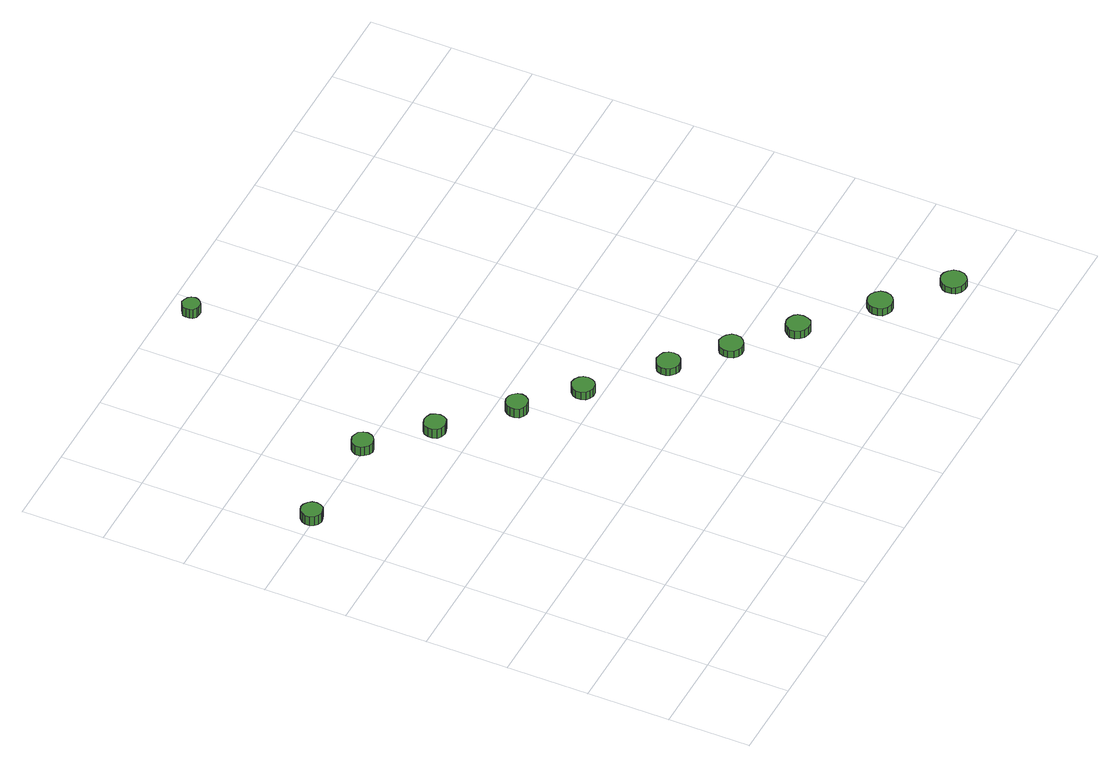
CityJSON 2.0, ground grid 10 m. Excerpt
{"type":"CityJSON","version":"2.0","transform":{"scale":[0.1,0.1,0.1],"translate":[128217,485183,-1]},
"CityObjects":{
"tree1":{"type":"SolitaryVegetationObject","attributes":{"function":"something"},"geometry":[{"type":"MultiSurface","lod":"1","boundaries":[[[0,1,2,3,4,5,6,7,8,9,10,11,12,13,14]],[[15,16,17,18,19,20,21,22,23,24,25,26,27,28,29]],[[0,29,28,1]],[[1,28,27,2]],[[2,27,26,3]],[[3,26,25,4]],[[4,25,24,5]],[[5,24,23,6]],[[6,23,22,7]],[[7,22,21,8]],[[8,21,20,9]],[[9,20,19,10]],[[10,19,18,11]],[[11,18,17,12]],[[12,17,16,13]],[[13,16,15,14]],[[14,15,29,0]]]}]},
"tree2":{"type":"SolitaryVegetationObject","attributes":{"function":"something"},"geometry":[{"type":"MultiSurface","lod":"1","boundaries":[[[30,31,32,33,34,35,36,37,38,39,40,41,42,43,44]],[[45,46,47,48,49,50,51,52,53,54,55,56,57,58,59]],[[30,59,58,31]],[[31,58,57,32]],[[32,57,56,33]],[[33,56,55,34]],[[34,55,54,35]],[[35,54,53,36]],[[36,53,52,37]],[[37,52,51,38]],[[38,51,50,39]],[[39,50,49,40]],[[40,49,48,41]],[[41,48,47,42]],[[42,47,46,43]],[[43,46,45,44]],[[44,45,59,30]]]}]},
"tree3":{"type":"SolitaryVegetationObject","attributes":{"function":"something"},"geometry":[{"type":"MultiSurface","lod":"1","boundaries":[[[60,61,62,63,64,65,66,67,68,69,70,71,72,73,74]],[[75,76,77,78,79,80,81,82,83,84,85,86,87,88,89]],[[60,89,88,61]],[[61,88,87,62]],[[62,87,86,63]],[[63,86,85,64]],[[64,85,84,65]],[[65,84,83,66]],[[66,83,82,67]],[[67,82,81,68]],[[68,81,80,69]],[[69,80,79,70]],[[70,79,78,71]],[[71,78,77,72]],[[72,77,76,73]],[[73,76,75,74]],[[74,75,89,60]]]}]},
"tree4":{"type":"SolitaryVegetationObject","attributes":{"function":"something"},"geometry":[{"type":"MultiSurface","lod":"1","boundaries":[[[90,91,92,93,94,95,96,97,98,99,100,101,102,103,104]],[[105,106,107,108,109,110,111,112,113,114,115,116,117,118,119]],[[90,119,118,91]],[[91,118,117,92]],[[92,117,116,93]],[[93,116,115,94]],[[94,115,114,95]],[[95,114,113,96]],[[96,113,112,97]],[[97,112,111,98]],[[98,111,110,99]],[[99,110,109,100]],[[100,109,108,101]],[[101,108,107,102]],[[102,107,106,103]],[[103,106,105,104]],[[104,105,119,90]]]}]},
"tree5":{"type":"SolitaryVegetationObject","attributes":{"function":"something"},"geometry":[{"type":"MultiSurface","lod":"1","boundaries":[[[120,121,122,123,124,125,126,127,128,129,130,131,132,133,134]],[[135,136,137,138,139,140,141,142,143,144,145,146,147,148,149]],[[120,149,148,121]],[[121,148,147,122]],[[122,147,146,123]],[[123,146,145,124]],[[124,145,144,125]],[[125,144,143,126]],[[126,143,142,127]],[[127,142,141,128]],[[128,141,140,129]],[[129,140,139,130]],[[130,139,138,131]],[[131,138,137,132]],[[132,137,136,133]],[[133,136,135,134]],[[134,135,149,120]]]}]},
"tree6":{"type":"SolitaryVegetationObject","attributes":{"function":"something"},"geometry":[{"type":"MultiSurface","lod":"1","boundaries":[[[150,151,152,153,154,155,156,157,158,159,160,161,162,163,164]],[[165,166,167,168,169,170,171,172,173,174,175,176,177,178,179]],[[150,179,178,151]],[[151,178,177,152]],[[152,177,176,153]],[[153,176,175,154]],[[154,175,174,155]],[[155,174,173,156]],[[156,173,172,157]],[[157,172,171,158]],[[158,171,170,159]],[[159,170,169,160]],[[160,169,168,161]],[[161,168,167,162]],[[162,167,166,163]],[[163,166,165,164]],[[164,165,179,150]]]}]},
"tree7":{"type":"SolitaryVegetationObject","attributes":{"function":"something"},"geometry":[{"type":"MultiSurface","lod":"1","boundaries":[[[180,181,182,183,184,185,186,187,188,189,190,191,192,193,194]],[[195,196,197,198,199,200,201,202,203,204,205,206,207,208,209]],[[180,209,208,181]],[[181,208,207,182]],[[182,207,206,183]],[[183,206,205,184]],[[184,205,204,185]],[[185,204,203,186]],[[186,203,202,187]],[[187,202,201,188]],[[188,201,200,189]],[[189,200,199,190]],[[190,199,198,191]],[[191,198,197,192]],[[192,197,196,193]],[[193,196,195,194]],[[194,195,209,180]]]}]},
"tree8":{"type":"SolitaryVegetationObject","attributes":{"function":"something"},"geometry":[{"type":"MultiSurface","lod":"1","boundaries":[[[210,211,212,213,214,215,216,217,218,219,220,221,222,223,224]],[[225,226,227,228,229,230,231,232,233,234,235,236,237,238,239]],[[210,239,238,211]],[[211,238,237,212]],[[212,237,236,213]],[[213,236,235,214]],[[214,235,234,215]],[[215,234,233,216]],[[216,233,232,217]],[[217,232,231,218]],[[218,231,230,219]],[[219,230,229,220]],[[220,229,228,221]],[[221,228,227,222]],[[222,227,226,223]],[[223,226,225,224]],[[224,225,239,210]]]}]},
"tree9":{"type":"SolitaryVegetationObject","attributes":{"function":"something"},"geometry":[{"type":"MultiSurface","lod":"1","boundaries":[[[240,241,242,243,244,245,246,247,248,249,250,251,252,253,254]],[[255,256,257,258,259,260,261,262,263,264,265,266,267,268,269]],[[240,269,268,241]],[[241,268,267,242]],[[242,267,266,243]],[[243,266,265,244]],[[244,265,264,245]],[[245,264,263,246]],[[246,263,262,247]],[[247,262,261,248]],[[248,261,260,249]],[[249,260,259,250]],[[250,259,258,251]],[[251,258,257,252]],[[252,257,256,253]],[[253,256,255,254]],[[254,255,269,240]]]}]},
"tree10":{"type":"SolitaryVegetationObject","attributes":{"function":"something"},"geometry":[{"type":"MultiSurface","lod":"1","boundaries":[[[270,271,272,273,274,275,276,277,278,279,280,281,282,283,284]],[[285,286,287,288,289,290,291,292,293,294,295,296,297,298,299]],[[270,299,298,271]],[[271,298,297,272]],[[272,297,296,273]],[[273,296,295,274]],[[274,295,294,275]],[[275,294,293,276]],[[276,293,292,277]],[[277,292,291,278]],[[278,291,290,279]],[[279,290,289,280]],[[280,289,288,281]],[[281,288,287,282]],[[282,287,286,283]],[[283,286,285,284]],[[284,285,299,270]]]}]},
"tree11":{"type":"SolitaryVegetationObject","attributes":{"function":"something"},"geometry":[{"type":"MultiSurface","lod":"1","boundaries":[[[300,301,302,303,304,305,306,307,308,309,310,311,312,313,314]],[[315,316,317,318,319,320,321,322,323,324,325,326,327,328,329]],[[300,329,328,301]],[[301,328,327,302]],[[302,327,326,303]],[[303,326,325,304]],[[304,325,324,305]],[[305,324,323,306]],[[306,323,322,307]],[[307,322,321,308]],[[308,321,320,309]],[[309,320,319,310]],[[310,319,318,311]],[[311,318,317,312]],[[312,317,316,313]],[[313,316,315,314]],[[314,315,329,300]]]}]}
},
"vertices":[
[32,499,33],[31,504,33],[28,508,33],[23,511,33],[18,512,33],[13,510,33],[9,506,33],[7,502,33],[7,496,33],[9,491,33],[13,488,33],[18,486,33],[23,487,33],[28,489,33],[31,494,33],[31,494,20],[28,489,20],[23,487,20],[18,486,20],[13,488,20],[9,491,20],[7,496,20],[7,502,20],[9,506,20],[13,510,20],[18,512,20],[23,511,20],[28,508,20],[31,504,20],[32,499,20],
[162,498,32],[161,503,32],[158,508,32],[153,510,32],[148,511,32],[143,509,32],[139,506,32],[136,501,32],[136,495,32],[139,491,32],[143,487,32],[148,485,32],[153,486,32],[158,489,32],[161,493,32],[161,493,19],[158,489,19],[153,486,19],[148,485,19],[143,487,19],[139,491,19],[136,495,19],[136,501,19],[139,506,19],[143,509,19],[148,511,19],[153,510,19],[158,508,19],[161,503,19],[162,498,19],
[228,440,28],[227,445,28],[224,450,28],[219,452,28],[214,453,28],[208,451,28],[204,448,28],[202,443,28],[202,437,28],[204,432,28],[208,429,28],[214,427,28],[219,428,28],[224,430,28],[227,435,28],[227,435,15],[224,430,15],[219,428,15],[214,427,15],[208,429,15],[204,432,15],[202,437,15],[202,443,15],[204,448,15],[208,451,15],[214,453,15],[219,452,15],[224,450,15],[227,445,15],[228,440,15],
[302,374,24],[301,379,24],[297,384,24],[293,386,24],[287,387,24],[282,385,24],[278,381,24],[276,377,24],[276,371,24],[278,366,24],[282,363,24],[287,361,24],[293,362,24],[297,364,24],[301,369,24],[301,369,11],[297,364,11],[293,362,11],[287,361,11],[282,363,11],[278,366,11],[276,371,11],[276,377,11],[278,381,11],[282,385,11],[287,387,11],[293,386,11],[297,384,11],[301,379,11],[302,374,11],
[363,321,20],[362,327,20],[359,331,20],[354,334,20],[348,335,20],[343,333,20],[339,329,20],[337,324,20],[337,318,20],[339,313,20],[343,310,20],[348,308,20],[354,308,20],[359,311,20],[362,316,20],[362,316,9],[359,311,9],[354,308,9],[348,308,9],[343,310,9],[339,313,9],[337,318,9],[337,324,9],[339,329,9],[343,333,9],[348,335,9],[354,334,9],[359,331,9],[362,327,9],[363,321,9],
[442,253,19],[441,259,19],[437,264,19],[432,266,19],[426,267,19],[421,265,19],[416,261,19],[414,256,19],[414,250,19],[416,245,19],[421,241,19],[426,239,19],[432,240,19],[437,242,19],[441,247,19],[441,247,9],[437,242,9],[432,240,9],[426,239,9],[421,241,9],[416,245,9],[414,250,9],[414,256,9],[416,261,9],[421,265,9],[426,267,9],[432,266,9],[437,264,9],[441,259,9],[442,253,9],
[287,771,26],[286,776,26],[283,779,26],[279,781,26],[275,782,26],[271,780,26],[267,777,26],[266,773,26],[266,769,26],[267,765,26],[271,762,26],[275,761,26],[279,761,26],[283,763,26],[286,767,26],[286,767,13],[283,763,13],[279,761,13],[275,761,13],[271,762,13],[267,765,13],[266,769,13],[266,773,13],[267,777,13],[271,780,13],[275,782,13],[279,781,13],[283,779,13],[286,776,13],[287,771,13],
[499,203,19],[498,208,19],[494,213,19],[489,216,19],[483,217,19],[478,215,19],[473,211,19],[471,206,19],[471,200,19],[473,194,19],[478,190,19],[483,188,19],[489,189,19],[494,192,19],[498,197,19],[498,197,9],[494,192,9],[489,189,9],[483,188,9],[478,190,9],[473,194,9],[471,200,9],[471,206,9],[473,211,9],[478,215,9],[483,217,9],[489,216,9],[494,213,9],[498,208,9],[499,203,9],
[559,149,20],[558,155,20],[555,159,20],[549,162,20],[544,163,20],[538,161,20],[534,157,20],[531,152,20],[531,146,20],[534,141,20],[538,137,20],[544,135,20],[549,135,20],[555,138,20],[558,143,20],[558,143,9],[555,138,9],[549,135,9],[544,135,9],[538,137,9],[534,141,9],[531,146,9],[531,152,9],[534,157,9],[538,161,9],[544,163,9],[549,162,9],[555,159,9],[558,155,9],[559,149,9],
[635,83,19],[634,89,19],[630,94,19],[625,97,19],[619,98,19],[613,96,19],[608,91,19],[606,86,19],[606,80,19],[608,74,19],[613,70,19],[619,68,19],[625,69,19],[630,72,19],[634,77,19],[634,77,9],[630,72,9],[625,69,9],[619,68,9],[613,70,9],[608,74,9],[606,80,9],[606,86,9],[608,91,9],[613,96,9],[619,98,9],[625,97,9],[630,94,9],[634,89,9],[635,83,9],
[703,25,18],[702,31,18],[698,36,18],[693,39,18],[687,40,18],[681,38,18],[676,33,18],[674,28,18],[674,21,18],[676,16,18],[681,12,18],[687,10,18],[693,10,18],[698,13,18],[702,18,18],[702,18,9],[698,13,9],[693,10,9],[687,10,9],[681,12,9],[676,16,9],[674,21,9],[674,28,9],[676,33,9],[681,38,9],[687,40,9],[693,39,9],[698,36,9],[702,31,9],[703,25,9]
]}
